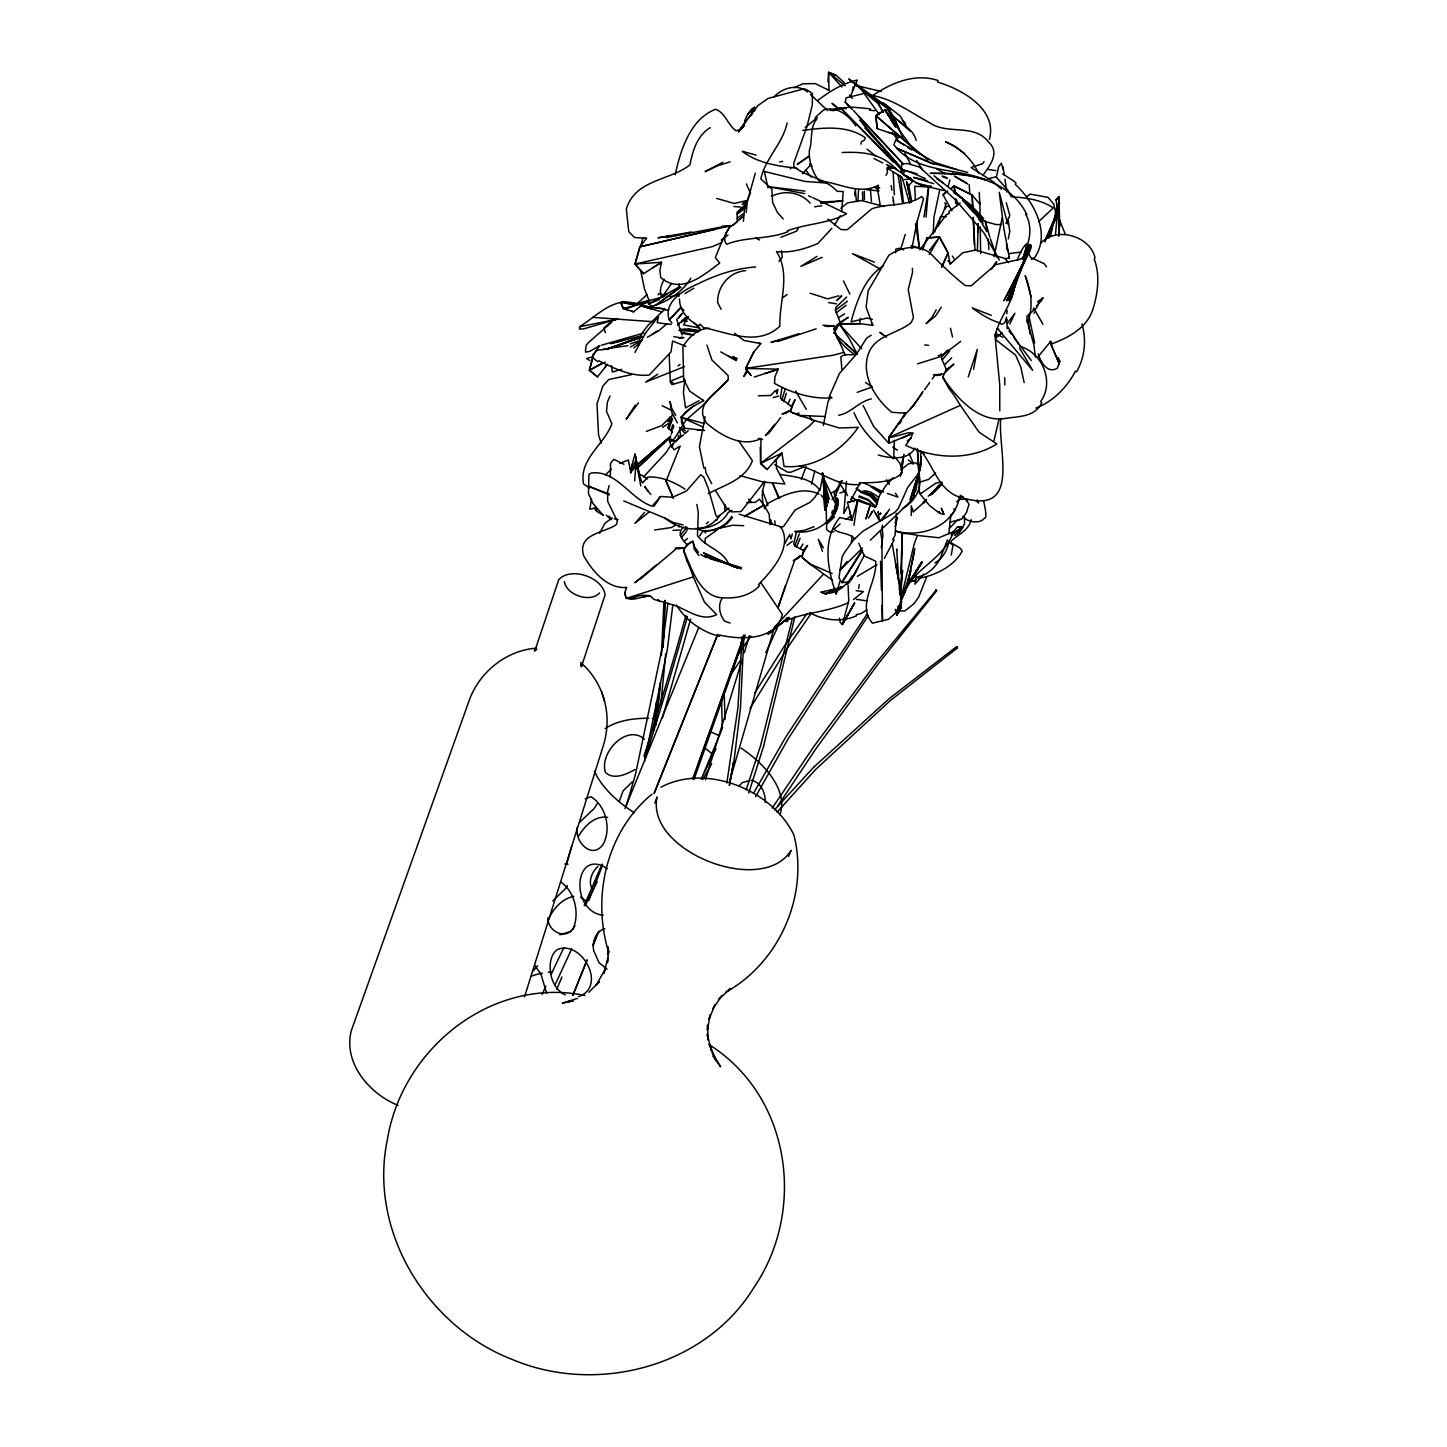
<?xml version="1.0" encoding="UTF-8"?>
<svg xmlns="http://www.w3.org/2000/svg" width="1447" height="1447" viewBox="0 0 1447 1447"><rect width="100%" height="100%" fill="white"/><g stroke="black" fill="none" stroke-linecap="round" stroke-linejoin="round"><path stroke-width="1.5" d="M950.896 514.535L948.888 533.672M896.417 513.359L895.042 535.462L892.709 539.55L894.137 539.821L884.388 558.343M743.885 636.897L740.484 707.8L733.973 761.411M724.838 510.863L725.001 504.406M950.95 188.508L954.17 186.048L972.167 195.074L979.836 204.19L979.257 192.379M814.155 526.69L804.333 530.362L794.801 531.537C816.379 535.553 842.461 517.067 834.105 493.716L841.648 480.585M921.341 462.009L913.202 495.905L920.69 466.531L920.654 451.337M742.058 636.789L737.97 707.456L726.864 782.99M864.438 199.451L864.293 191.094M895.277 609.296L896.869 615.156L900.776 608.228L902.349 533.183L895.603 531.103C921.811 538.157 953.899 526.274 959.451 497.352M672.403 431.93L667.989 427.787L672.475 414.168M1007.817 251.055L1006.551 244L1006.967 249.282M894.355 440.304L893.721 458.717C877.75 446.544 861.815 431.495 853.983 412.702M710.278 127.643C697.255 135.457 692.625 150.795 689.966 164.868C669.744 180.803 634.962 179.356 626.334 209.2L628.776 231.647L634.491 237.489L646.52 238.375L639.936 246.804L635.034 264.041L661.514 262.251L659.886 270.354L660.718 277.535C681.284 294.881 702.808 275.563 719.738 263.065L715.343 257.62L721.655 242.155M977.394 250.747L978.226 223.779M1058.842 236.06L1058.589 217.629L1065.281 234.215M1002.916 169.154L1001.378 163.258L998.701 166.658L996.278 177.475M978.244 223.58L977.955 231.827M746.218 212.474L747.249 201.875L755.298 173.17M999.768 410.803L999.75 384.848L994.921 334.492M671.679 447.105L673.181 443.723L678.372 438.676L678.498 435.402M899.509 605.172L899.256 611.918L899.781 605.371M900.758 573.681L902.349 533.183L903.923 533.455A86.621 61.19 -37.1 0 1 916.548 535.245M663.015 647.297L664.951 600.415M663.196 647.334L665.114 600.451M781.832 388.194L780.403 398.269L791.509 406.39L791.057 412.124L799.884 415.904A93.657 76.438 -31.2 0 1 813.739 420.281L839.314 427.986L858.252 427.353C841.72 451.12 813.775 469.172 784.093 466.44L781.941 453.092L760.634 463.438L767.055 469.533L781.941 453.092M663.938 602.205L661.369 655.6M933.225 233.962L933.93 217.339L939.573 190.678M737.174 221.934L737.265 212.275L745.639 204.027M1059.276 235.174L1059.294 220.27M979.836 204.19L979.854 202.453L980.071 215.784M636.662 304.25C615.065 295.043 596.399 316.423 579.596 326.733L579.469 329.156L583.973 328.795L617.67 318.937M794.059 87.724L802.651 83.836L815.167 83.582L829.022 90.311L828.625 72.35L836.294 75.461L844.343 82.714M1056.039 199.903L1058.86 196.593L1058.969 208.784L1058.86 196.593L1056.039 199.903L1059.729 224.936L1058.517 235.734M634.672 480.802L636.192 458.844L634.926 454.105C631.995 465.102 626.171 487.675 636.192 458.844L634.926 454.105M832.459 580.048L822.692 573.428A86.621 68.009 20.5 0 0 810.157 564.475L802.199 557.565L803.356 550.385L807.607 545.392L802.452 554.165M835.226 500.445L834.991 502.688L822.909 476.497M716.319 520.613L719.72 515.403L728.926 508.078M706.896 345.11L711.888 359.977L728.13 375.587L728.221 379.349C718.707 392.571 692.715 403.369 706.606 423.139C720.624 435.457 742.076 447.919 760.995 438.586L760.634 463.438L767.055 469.533M858.758 543.204L864.311 555.955L875.634 561.165C877.841 581.513 856.19 604.955 872.432 623.151L888.567 619.298L895.205 613.311L901.571 601.5L900.776 608.228L896.869 615.156L895.584 610.417M1005.52 258.597L1009.373 257.91L1003.965 229.169L999.262 192.288L1007.691 224.05L1007.166 219.691M900.83 592.293L902.584 570.498L900.667 586.035M948.888 540.889C948.02 549.553 942.395 558.958 934.834 562.955M1055.496 234.45L1058.064 205.492M1058.462 201.043L1058.86 196.593L1059.71 225.207M660.754 704.888L665.71 653.791M608.5 951.927L607.433 962.689L607.903 957.932L603.887 973.379L605.28 969.038L596.037 985.443L599.402 981.681L588.875 992.244M608.536 951.565L608.21 954.857L608.138 946.953L608.681 952.361C591.588 896.851 606.347 831.79 652.018 794.114M901.535 470.582L902.892 457.397L901.861 470.076M653.538 730.862L656.522 702.084M704.761 543.204L705.286 538.374L718.128 529.222M1005.972 320.728C1007.51 317.219 1003.549 327.782 999.551 322.844C989.585 319.841 980.74 314.053 972.384 307.994L991.322 315.337M1006.786 313.728L1007.148 310.418M610.308 477.51L610.58 463.275L612.515 460.779L614.016 459.404L623.946 464.324M841.702 211.714L843.185 191.51L837.216 191.33C825.369 178.27 806.956 177.456 793.806 166.495L793.77 163.041L807.046 126.323L812.328 104.962L812.382 93.549L806.92 89.841L804.044 88.773L768.158 98.414L758.047 105.468L739.67 129.597L736.071 130.791C727.787 125.003 725.309 112.613 715.578 109.285C690.291 118.781 680.271 150.759 675.224 174.798M926.026 217.14L928.685 186.898L931.452 186.102M998.936 419.431L994.017 440.575M609.133 485.523L607.668 491.311L607.668 501.367L617.417 521.3L616.277 524.736C603.815 533.093 577.136 533.78 583.611 555.63C592.293 570.968 606.872 588.839 626.605 587.536L624.706 592.619L626.37 598.371C633.985 597.81 644.042 592.963 651.078 596.634L654.062 599.456L672.819 604.846L667.429 648.998L644.584 761.086M938.271 225.877L940.604 216.544L946.32 216.706M984.087 161.576L982.441 163.746L971.046 167.526L993.583 181.96L1001.36 189.123M858.722 588.404L859.192 584.57M897.104 614.885L898.207 606.004M667.935 603.218L662.183 647.985L635.342 774.959M796.356 532.568L793.734 543.728L794.783 545.881L803.356 550.385M857.908 201.621L858.577 189.539M734.533 333.226L743.921 340.479L760.778 343.572L753.742 352.091L745.657 368.424L778.233 369.148L774.941 376.672L774.525 383.401C791.835 393.132 812.056 399.245 832.007 397.871M989.314 139.509C997.96 109.068 961.115 88.864 937.547 82.135L938.072 80.489C915.354 72.983 892.383 82.443 873.518 94.996M669.219 418.255L667.971 421.764L670.07 416.627M934.798 232.153C936.752 221.662 944.493 213.704 945.832 203.322M859.681 323.35L860.386 318.43M902.205 466.603L903.995 454.249M678.752 288.206L679.348 284.028M776.207 460.019L776.514 468.322M684.757 379.005L683.418 392.806L685.552 407.819L699.118 400.729M851.324 542.426L852.301 536.005M853.929 525.297L857.836 499.631L875.345 507.427L879.595 495.362L886.052 485.306L893.305 477.673M571.872 845.428L566.971 863.063M564.402 581.495C566.048 594.916 590.43 603.254 599.474 592.944M915.607 491.944L921.395 456.601M916.277 576.051L914.884 584.208L923.692 574.188M705.087 416.501L699.426 446.707L703.875 468.195L705.25 467.562L705.81 472.482L711.689 483.587M787.114 122.959C782.863 143.38 765.119 158.718 760.833 178.94L771.866 189.051L772.626 202.544L777.401 212.402L783.225 218.985M911.899 248.504L916.873 222.621L923.548 198.8L921.63 196.503C907.016 206.849 887.897 203.014 871.872 208.82L847.164 229.747L840.996 229.548L827.829 219.13M881.965 605.479L882.471 620.944L881.892 539.731L880.427 531.049M901.571 601.5L900.956 602.784M777.817 389.605L776.949 393.982L777.057 389.514M905.207 234.468L901.409 247.003M643.011 482.376L647.985 477.058C660.935 476.172 674.32 482.14 684.992 489.086M973.596 369.311L977.322 349.324L968.242 376.889M845.446 355.04L843.456 351.44A106.771 82.244 -38.9 0 0 836.999 338.037L833.924 328.397L840.164 322.337L835.444 310.219L836.004 307.216L846.676 297.051M923.982 216.978L928.685 186.898L914.739 186.319L915.336 199.668M630.838 472.048L632.665 463.203M1008.306 238.918L1009.753 231.466L1008.27 220.812M767.977 187.784L764.342 171.451L805.038 181.454L827.503 183.1M773.801 97.13C782.031 88.177 797.026 83.148 807.535 92.011M903.923 592.239L910.778 570.787L908.517 579.722L914.866 548.522M908.517 579.722L914.251 551.596M785.052 389.406L781.742 400.294M860.911 144.139L861.435 141.661L864.311 140.16L865.415 137.791C847.436 125.021 823.397 127.625 802.723 130.429M993.999 256.716L1002.228 217.701M1050.468 236.585L1057.558 203.683M640.605 246.768L642.92 237.67M619.28 801.367L623.114 790.84L632.303 781.886M851.306 108.561L845.211 102.05L846.133 97.817L862.81 93.784M823.343 425.436L828.082 401.506L830.867 396.623L829.221 396.659L839.459 373.453L856.045 354.714L866.663 338.146L871.184 335.198M956.576 646.628L957.462 647.894L956.63 646.628L889.29 698.539L813.648 767.236M611.466 365.566L612.316 372.024L621.559 369.365M811.532 484.184L814.715 470.998M763.618 746.109L794.837 616.91M898.967 606.528L896.869 615.156L899.365 606.709M903.688 592.963L905.605 590.376L900.559 600.089L914.251 543.891L917.398 535.444L938.85 537.759L953.428 531.791C945.126 557.059 918.429 566.699 905.243 588.26M967.681 499.45L966.397 501.187M831.772 513.323L832.423 510.773M792.341 618.611L760.706 745.223L746.182 789.773M948.237 186.175L949.937 179.826M611.701 322.265L588.513 342.505L586.216 345.218L585.619 349.613L585.529 352.109L589.634 351.386L599.745 345.761L593.632 353.9L589.417 370.269L597.466 376.853L607.541 364.318M792.323 534.052L790.93 538.935L789.61 534.323M799.323 533.925L794.783 545.881M786.354 393.24L783.695 401.723M827.973 82.045L828.625 72.35L836.294 75.461M922.607 250.005L926.894 237.923L939.501 237.073L948.074 252.954L950.154 263.987L962.707 252.827L975.296 250.078L1004.851 258.398L1008.523 262.63M900.287 476.298L901.481 472.192M1059.873 361.461L1057.847 357.481L1059.873 361.461L1057.305 368.262C1047.284 374.05 1040.664 361.931 1038.168 353.828M690.635 619.135L662.419 717.983M839.911 581.314L836.221 594.265C827.648 569.811 821.769 539.351 839.73 517.574L851.885 520.197L857.836 499.631L870.443 504.46L866.084 518.858M848.087 585.203L848.756 600.632L842.642 623.838L854.58 603.019L842.371 624.543L840.074 622.228L839.423 618.176M725.236 226.401L730.898 225.642L639.936 246.804L635.034 264.041L643.553 273.664L661.514 262.251M881.277 547.617L882.941 535.517L881.947 527.16M671.263 434.154L672.24 430.808M730.12 779.716L774.651 626.479M1011.182 298.914L1019.719 269.486M1022.758 258.977L1027.044 244.272L1030.427 244.959L1031.313 245.664L1029.504 251.507L1003.892 300.777L1030.915 247.871L1006.66 300.922L1030.843 245.285L1008.794 300.65L1021.654 265.434M591.624 498.727L589.797 509.308L595.983 507.825M625.809 807.245L635.414 774.76M1038.765 303.382L1036.504 307.94L1026.972 316.061L1026.918 319.914L1033.99 345.29L1035.347 357.12M1018.67 272.108L1010.313 299.963L1029.233 244.742L1023.933 259.23M1022.541 259.266C1033.809 230.399 1020.189 249.698 1017.35 260.442M1048.768 238.086L1057.015 210.828M1058.282 206.632L1059.548 202.435M971.154 519.582C969.345 529.765 958.493 534.359 951.601 540.708L950.788 542.589L960.41 548.323L962.183 551.054C953.953 566.555 934.653 575.779 917.923 578.474M705.467 779.752L741.587 661.478M744.21 652.868L749.474 635.667M947.369 539.93L940.116 558.705C934.4 569.467 924.036 577.841 911.411 577.462M593.632 353.9L589.417 370.269L597.466 376.853M900.504 475.394L901.318 472.789M524.501 996.929L603.833 743.975C608.228 728.619 608.337 711.834 603.128 696.658M918.61 473.422L920.473 467.544L910.181 499.631L918.61 473.422L907.775 487.368L898.316 508.494L894.698 512.473L862.792 531.266L853.477 540.057L844.704 552.266L842.118 557.005L838.953 577.914L841.81 582.598L849.299 581.947M748.732 793.065L763.636 746.055M865.867 518.659L870.443 504.46M672.765 429.198L673.814 425.997M885.238 106.807L885.908 104.781L883.14 103.026L890.267 108.832L848.702 78.862L878.799 104.166M793.245 560.64L800.878 555.612L794.692 560.242L778.522 606.275L785.45 585.619M996.513 336.283L996.422 332.285M895.205 526.509L897.429 517.465L895.114 522.928M764.504 507.644C761.285 499.703 761.755 490.66 764.957 482.81L764.305 481.616M800.101 538.374L796.483 547.038M969.201 184.673L969.743 192.686M668.767 428.855L672.638 418.906M913.129 433.087L889.38 443.089L888.693 437.663C906.292 434.805 921.233 424.821 905.695 445.314C933.93 458.862 969.345 461.068 996.874 443.958L979.076 432.237L959.578 404.256A107.711 105.106 42.5 0 0 948.888 388.538L942.702 377.088L946.32 369.528L953.88 364.101L943.932 373.579M747.593 367.9L743.83 376.527L747.665 371.354M752.675 113.336L744.608 122.199C744.319 118.618 754.846 101.453 754.611 110.913M693.945 779.553L745.241 634.962M670.829 430.284L673.018 424.514M692.607 779.011L743.722 636.427M699.281 761.538L710.712 729.704M713.751 721.221L741.171 644.819M742.709 640.569L744.228 636.336M697.798 766.15L710.748 729.993M713.787 721.492L741.19 644.964M742.709 640.695L744.246 636.445M740.755 643.39L743.758 634.998M667.989 427.787L671.842 418.364M753.742 352.091L745.657 368.424L751.102 375.605L749.257 373.055M801.403 479.264L806.106 466.603M654.786 803.085L657.083 796.953C645.38 851.053 761.99 897.068 791.075 850.438L788.561 856.497M588.766 900.739L602.585 865.107M677.883 324.417L685.715 318.141M654.153 793.046L717.694 634.383M654.207 793.535L717.712 634.564M638.326 342.541L642.197 332.882L648.238 325.087L664.101 309.893L668.623 310.219M587.048 959.958L572.795 995.427L587.084 960.193M592.926 945.361L597.973 932.845M849.443 79.513L890.231 110.714L885.021 109.882L875.869 115.706L899.98 136.38L895.856 139.798L893.83 144.718C915.987 173.568 955.291 167.526 985.769 179.772L966.433 174.761L944.077 173.513M592.963 945.614L598.841 931.054M778.07 607.107L779.607 603.309M624.959 808.638L698.811 627.365M900.613 602.495L905.605 590.376M722.686 727.497L701.234 779.228L715.921 748.804M875.345 507.427L875.869 506.179M556.679 989.459L561.942 976.996M926.822 576.575L918.7 597.086L914.052 603.67L904.918 610.887L899.112 610.923M850.854 95.375L857.311 80.073C842.534 83.365 829.33 91.577 817.465 100.693M1044.969 241.812L1055.478 217.032M1046.199 238.972L1055.568 216.833M584.226 905.515L602.079 864.076M671.553 447.449L673.181 443.723M790.098 399.155L787.91 404.057M791.003 409.736L795.018 399.589L791.509 406.39M554.834 985.335L571.692 948.906M1044.861 240.618L1055.442 216.743M842.027 480.621L835.389 495.489L836.276 503.863L833.165 512.962M542.173 994.306L545.845 986.149M551.343 973.885L563.824 947.64M721.908 598.57C717.603 605.66 719.756 614.975 724.64 621.143L730.03 623.006M744.608 122.199L745.693 120.897M941.726 266.971L948.074 252.954L939.501 237.073L926.894 237.923M941.563 267.279L948.074 252.954M885.998 175.394L887.481 172.772L886.902 167.888L902.15 177.493L909.548 203.249M634.98 352.417L645.796 332.72L658.602 316.224L657.155 322.645L667.013 324.092M547.961 920.491C552.609 909.403 561.472 898.876 573.736 896.362M1005.918 318.865L1006.66 317.273M765.77 652.742L777.184 628.251M941.183 307.307L935.63 315.88L926.134 323.585L932.013 317.327L936.191 309.893M1048.514 233.998L1055.84 218.28L1050.269 230.145M725.671 233.727L729.487 227.396L735.8 222.983M658.132 500.228L659.814 496.628M769.442 631.579C762.352 641.455 794.222 609.947 788.271 619.696C807.173 612.334 829.601 611.484 848.43 602.621M951.764 174.653L952.723 172.627M789.049 535.643L784.708 543.656M1048.84 234.36L1051.426 229.078L1048.84 234.088M912.388 268.364L912.587 272.145L908.21 289.563L913.455 317.635L911.303 322.518C897.882 333.732 875.706 335.089 868.706 352.978C860.386 375.044 875.345 398.775 891.75 412.286L905.424 413.227L888.693 437.663L889.38 443.089M951.222 555.105L953.048 545.175L948.888 542.173M686.927 560.948L683.581 550.421L686.837 544.633L692.227 541.648M664.173 279.217C661.496 284.553 658.53 291.679 661.966 297.268L671.462 283.576M1028.238 320.167C1033.502 305.805 1030.789 289.509 1025.218 275.635L1031.168 296.906M572.94 929.679L574.965 925.682M585.076 905.75L597.231 881.802M680.651 436.126L679.71 429.542M858.469 566.844L853.983 574.875L864.365 555.25M900.559 600.089L905.424 590.702M665.891 481.471L680.162 446.074L674.049 449.836L670.775 444.826A90.419 11.07 -76.1 0 0 669.509 441.769L669.201 438.712L670.793 435.836M1026.013 247.582C1031.006 237.688 1031.331 223.706 1025.597 214.102L1026.954 214.825C1009.608 178.849 966.958 172.374 931.09 173.333M751.409 113.119L754.52 107.259L754.574 110.117M851.216 499.631L859.789 483.605M847.273 507.011L843.764 513.576L846.495 481.507M982.857 175.503C989.676 165.645 1000.655 152.731 988.283 141.788C974.265 123.302 947.17 135.023 929.915 122.905C910.579 112.486 892.51 98.432 870.172 95.086M610.055 395.99L607.451 401.886L606.51 411.328L611.864 423.79C604.412 444.518 578.764 459.043 583.539 483.877L589.49 488.019M899.654 423.826L901.807 419.919M833.978 332.919L839.079 323.73L848.973 338.146L857.257 354.081L833.978 332.919L839.079 323.73L860.187 323.694L872.794 325.322L866.102 307.198L868.182 290.811L888.82 255.341C901.608 246.659 920.817 243.096 932.501 255.522C942.739 266.284 953.645 276.268 965.221 285.584L971.19 285.801L995.518 264.674L1020.081 259.32L1027.225 254.636L1029.504 251.507M1009.789 324.019L1014.89 313.257L1007.401 323.242M755.551 796.772L788.452 738.332L868.417 615.427M945 209.128L946.555 206.342L949.359 206.415M702.772 779.553L711.653 763.889M842.371 624.543L854.58 603.019M850.999 580.41L855.702 572.144M802.94 544.036L800.227 548.612M753.598 793.137L785.884 736.83L866.88 614.378M658.114 294.754L659.108 293.524L662.165 294.609M683.418 527.305C676.346 533.093 682.55 539.514 686.837 544.633M688.428 316.368L683.563 324.888L699.823 328.035M870.479 514.716L872.469 511.297L868.471 518.08M621.468 301.989L622.879 301.482L621.107 302.857L623.169 308.518L633.533 311.792L647.08 301.066L663.486 296.979M750.396 192.813L744.771 206.433L743.396 221.319M903.579 593.107L921.938 561.743L904.791 589.707L921.92 562.105L905.677 587.97L921.884 562.702L908.372 583.448M929.227 254.545L939.501 237.073L929.444 250.458M1033.972 313.33L1034.641 312.19M751.463 112.414L754.52 107.259L747.701 114.422M1005.972 223.417L1009.843 215.567L1006.28 202.743M599.637 533.364L604.864 523.344L612.117 517.899M729.487 227.396C726.503 232.008 722.125 239.298 726.683 244.272C746.127 236.494 767.977 239.659 787.91 231.719L787.439 230.797C806.305 223.688 829.583 223.399 846.567 213.74L812.798 197.642M914.414 495.145L908.987 502.941L870.407 540.129M902.892 417.984L904.791 414.873M749.944 708.596L787.421 648.021L811.188 613.329M861.471 550.782L841.81 582.598L862.593 550.421M834.521 225.009L840.291 215.748M702.754 531.212L699.697 535.915M731.676 516.308C724.875 528.173 708.397 534.594 695.808 528.336M914.92 448.118C907.83 460.924 890.14 458.482 878.311 455.027M831.754 589.707L821.082 592.149C832.513 597.177 847.291 585.782 852.211 575.797M764.468 508.675L767.778 503.411C782.52 495.344 802.452 485.794 818.966 494.169M754.665 693.222L784.292 646.14L807.119 613.347M893.106 171.904L894.355 194.82M911.284 515.566L911.23 505.817L913.274 511.623M685.191 319.48L686.113 318.051M964.48 516.561L964.552 523.742L961.622 528.897L954.658 535.553L958.963 532.912L962.526 527.359L957.697 526.708L952.433 532.767M882.145 520.142L889.543 509.199M578.547 836.149C584.516 826.02 594.862 815.276 607.686 817.392M993.564 266.067L996.893 261.708M903.217 416.754L913.889 404.943L923.041 391.323M802.362 173.73L811.134 164.361M991.412 269.287L996.404 261.762M777.636 806.25L816.415 748.009L878.691 663.232L936.788 590.629L935.793 589.743M670.865 445.061L665.891 452.821L643.481 476.949M729.722 676.292L741.063 659.398M919.749 249.861L946.392 214.807L949.395 213.234L948.852 211.642L960.157 203.068M772.173 808.131L813.992 746.326L876.954 661.912L936.119 590.249M736.939 656.196L750.939 636.119M951.348 515.53L954.604 510.827L955.056 509.434L953.609 509.018M647.008 294.555L635.631 305.082M686.999 527.142L680.18 535.499M899.329 422.488L888.693 437.663L960.302 405.377M657.716 501.06L653.773 506.432M678.878 527.034L679.674 525.912M913.328 405.594L922.137 393.186M924.651 389.623L929.697 382.533M932.212 378.987L934.726 375.442L941.961 374.267L933.369 374.809M732.562 517.447L726.647 523.959L721.094 527.468L710.784 530.597L703.441 530.868L705.738 532.948M911.52 200.41L908.716 185.56L912.84 181.056M949.738 350.898L942.214 359.923L946.32 369.528M644.548 512.455L634.853 523.416L648.708 512.365M738.368 131.858L746.381 121.023M769.298 431.658L765.553 435.601L774.76 424.297M611.412 469.063L605.425 474.905M686.348 531.61L681.41 537.542M764.667 481.272L741.099 511.551L731.802 511.912L726.177 507.716L715.523 490.642M947.658 349.939L941.346 357.156L942.214 359.923M768.357 433.774L780.657 417.586M805.219 127.517L817.392 117.46M678.372 438.676L683.816 434.715M635.233 405.088L626.225 419.196L638.525 402.863M778.992 261.401L782.248 257.259L781.452 250.765M681.356 322.518L685.028 317.852M678.064 318.394L682.134 313.239M678.118 318.521L682.242 313.474M847.11 561.454L839.984 570.19L862.394 548.033M879.903 521.3L887.047 512.564M690.852 278.258C682.188 292.276 667.592 301.898 651.892 306.221L648.6 303.924L648.365 301.88C640.569 298.191 623.223 317.345 621.107 302.857L641.166 303.599M910.416 408.886L915.282 403.026M834.521 516.832L827.069 523.85M597.9 866.355C591.751 872.197 587.446 882.254 592.836 889.959M1037.825 357.083L1050.884 341.166L1052.222 343.699C1069.17 337.278 1087.294 327.691 1092.991 308.88C1097.929 293.253 1100.19 274.568 1094.203 259.158L1095.053 257.801C1089.971 235.68 1056.274 226.365 1040.863 243.078M675.803 441.335L680.669 435.927M604.737 367.592L607.306 364.608M790.297 168.738L791.31 167.545L796.791 168.358M1026.755 321.849L1027.768 320.655M665.783 441.425L669.4 437.464L630.639 470.148M925.754 500.698L913.274 511.967M932.718 492.613L938.289 486.138M533.418 970.666L537.615 965.8M926.207 499.993L923.276 503.375L926.189 500.264M932.067 493.246L939.392 484.799M690.581 542.227L685.046 547.545M950.154 263.987L951.547 262.811M951.674 357.807L944.547 364.843M738.73 131.731L744.373 125.383M740.81 129.362L744.536 125.184M781.796 453.544L774.543 461.43M777.057 812.183L815.801 769.298L890.719 700.221L957.462 647.894M911.049 581.658L916.313 579.469M773.259 629.68L768.158 634.148L771.142 630.892M775.61 625.972L823.56 574.079M774.452 809.94L813.63 767.254M709.102 328.234C697.599 328.614 688.247 337.495 682.875 347.009L683.653 379.295L689.767 391.196L703.604 400.656C694.017 406.3 673.669 414.439 684.576 428.203L703.495 430.356M1038.657 221.626L1053.289 207.916C1041.46 199.885 1026.719 197.805 1012.755 196.901M958.963 532.912L962.526 527.359L957.697 526.708M774.651 391.305L770.636 395.519L758.409 395.773M1036.323 306.113L1042.003 300.035M907.287 440.901L911.013 438.405M931.995 494.078L940.713 484.781M836.131 495.218L832.025 499.541M962.96 496.43L956.72 501.838M935.63 472.988L928.54 479.463L918.935 482.376M814.733 420.589L808.945 426.377L760.634 463.438L760.236 447.232M680.199 307.867L669.256 319.896L672.005 322.88M900.848 469.986L908.481 463.818L915.535 462.859L917.959 464.469M931.108 494.368L941.979 483.298M716.41 519.328C703.206 534.468 679.113 529.946 665.276 518.279L623.747 500.933M664.191 442.655L669.4 437.464L632.212 469.75M706.498 523.76L708.361 521.933M624.706 592.619C625.339 605.153 642.54 595.838 649.938 595.549M738.766 786.137L742.401 782.592L749.962 780.403M923.349 502.29L926.387 499.342M930.927 494.928L941.527 484.636M680.253 308.573L669.256 319.896C663.106 301.844 683.744 289.925 697.689 284.01C716.102 274.821 734.75 268.581 755.623 266.953M739.489 219.637L743.451 215.892L733.068 225.099M664.209 296.382L667.121 293.614L665.837 294.736M652.687 453.363L669.057 437.79M831.844 228.319L817.844 243.53C805.057 248.92 790.496 253.261 776.46 251.597C791.039 274.152 779.137 301.374 779.861 326.19C758.264 346.828 728.257 332.683 703.531 327.601L699.986 324.11L698.973 326.009C688.7 320.583 679.511 311.358 679.493 299.004M636.789 468.43L654.261 451.862M668.134 419.178L661.677 425.671L646.375 431.369M664.155 442.963L636.68 468.828M796.718 559.175L800.878 555.612M768.158 634.148L788.868 617.344M685.661 433.015L688.229 430.663M728.022 379.765L701.27 406.896L686.131 419.847L674.754 438.17L672.041 440.883L669.69 441.208L669.201 438.712M687.524 538.447L684.431 541.178M693.855 405.522L680.94 417.188L684.576 428.203M669.4 437.464L643.318 459.64M841.666 296.237L836.782 300.506L841.467 295.604M929.77 494.838L941.274 484.6M928.251 496.231L941.726 484.401M642.703 576.81L634.853 582.707L656.251 565.053M721.348 240.292L723.482 238.448M910.724 146.002L885.021 109.882L875.869 115.706L877.153 128.584L899.98 136.38L928.16 160.092M736.993 214.409L745.458 207.681M754.285 377.034L778.233 369.148M640.714 578.8L676.527 548.576L683.273 547.979L675.116 548.087M826.454 522.548C833.942 517.266 839.604 508.06 837.723 498.654M854.797 85.174L881.313 91.487M949.359 528.408L956.503 520.938L960.066 519.184M552.808 900.938L565.072 889.037A26.408 13.222 -46.1 0 0 567.477 885.564M721.474 239.967L727.986 235.047M847.399 301.247L835.444 310.219M997.182 336.916L1002.192 332.81M579.704 822.258L593.722 808.963A26.896 13.837 -47.1 0 0 597.231 803.591M1042.726 298.01L1037.77 302.061L1043.16 297.992M781.073 623.802L788.669 617.598M737.265 212.275L745.422 206.053M737.337 218.28L742.836 213.957M826.472 522.638C833.924 517.085 839.387 507.391 837.162 497.913M633.786 347.913L638.941 343.771M846.115 305.263L836.185 312.859M951.348 188.291L954.17 186.048L972.167 195.074L972.854 208.386M666.579 324.056L658.891 330.676L647.315 337.278M951.33 535.119L962.526 527.359L951.403 534.16M840.11 523.959L833.997 529.24C838.157 533.654 849.751 532.659 854.616 538.881M678.082 365.946L680.036 364.427M840.761 208.223L847.689 202.887L861.309 200.482L884.099 206.487M960.663 341.402L943.1 354.696L938.181 355.655L939.429 356.975L917.615 363.83M951.927 210.774L942.938 194.658L947.749 190.968M747.538 200.211L742.221 204.353L746.254 200.645L734.316 203.466L716.663 198.42M850.926 515.819L846.115 519.491M846.947 584.208L850.113 581.803M797.297 164.397L808.348 156.728M783.153 297.485L787.059 294.519M797.876 163.909L809.018 156.204M679.927 287.103L655.672 305.335L680.868 287.248M640.207 306.258L646.972 301.265M786.897 545.338L792.377 541.323M942.938 194.658L945.198 193.012M883.611 265.543C864.402 277.933 856.841 300.813 851.071 321.849L867.205 318.033L872.306 319.407M785.45 413.408L789.501 410.821L783.406 414.005M719.72 515.403L717.368 516.977L715.939 515.439L708.379 488.742L703.748 477.076L700.71 474.797L686.366 491.076L672.548 497.316L660.736 496.466L652.072 506.197C630.223 498.98 616.693 469.949 591.353 472.988L588.929 474.435L588.459 493.427L592.8 503.23L603.2 515.367L602.024 514.137M1027.044 196.358L1030.228 194.115L1048.044 197.407L1053.723 204.045L1055.984 214.21M836.529 325.684L848.358 317.273L840.164 322.337M585.185 798.798L591.009 796.7C606.004 805.943 611.737 829.42 602.856 844.759C591.534 860.024 574.115 841.159 577.335 827.069M817.049 256.372L800.86 266.393L822.131 257.313M662.69 427.317L667.989 423.736M660.953 787.222C706.317 763.039 772.119 789.773 793.878 834.937C809.126 894.897 779.824 961.911 725.978 992.154L730.409 988.446L718.96 999.28L722.071 995.409L713.045 1008.613L715.089 1004.507L709.03 1019.249L710.151 1014.781L707.366 1030.155L707.565 1025.127L708.089 1040.14L707.221 1034.334L711.508 1050.848L709.265 1043.938L716.283 1060.922L712.195 1052.62L720.606 1066.783L712.955 1056.111M876.972 564.619L857.311 576.34M853.495 599.583L863.353 591.606L856.136 590.683M844.65 313.818L838.537 317.761M834.901 588.169L825.459 594.102L821.082 592.149M657.806 374.158L645.669 382.08L684.576 366.597M867.133 609.82L860.856 613.673L856.262 614.649L856.479 615.825C841.159 622.536 823.976 620.401 809.488 612.678M988.916 249.553L988.138 238.954M661.225 262.649L652.199 268.093M831.229 493.047L837.65 489.375M674.917 525.406L671.336 527.558L654.605 530M684.992 293.56L693.782 288.279M744.463 516.706L763.871 505.112L769.189 514.21L769.985 524.664M731.911 510.285L728.203 512.491C722.27 523.308 709.464 528.77 697.49 528.408M630.386 346.991L642.124 340.081M651.801 334.347L657.589 330.929M630.259 343.898L637.874 341.185M602.929 362.582L589.417 370.269L605.244 362.13M1031.385 259.465L1034.659 257.602C1051.246 233.455 1033.791 201.404 1015.288 184.384L1015.993 182.973L1013.605 180.911L1002.735 173.929M745.241 515.711L763.871 505.112L759.422 499.106L755.37 502.344L746.67 502.579M648.6 303.924L679.62 286.723M830.668 591.298L825.459 594.102L841.521 587.916M902.422 508.494C914.757 502.308 923.674 486.68 918.411 473.06M536.783 649.341L534.305 650.933L535.987 649.287L534.92 650.607L558.741 579.65C570.986 566.374 602.513 577.154 605.117 594.789L581.387 666.796L580.844 664.3L581.712 666.343M634.944 769.569C626.551 774.272 613.763 780.295 605.497 772.481C598.805 753.399 626.461 723.337 644.421 739.146M871.383 398.92C858.939 401.434 851.107 413.01 838.663 415.253M708.234 493.626C724.35 485.034 745.44 479.662 752.386 460.652L738.603 440.829M604.719 928.648L601.265 930.24A27.927 21.976 42.8 0 0 593.686 950.607L599.094 962.761L607.053 969.183M598.606 346.285L599.745 345.761M619.696 463.42L628.342 460.019L630.838 472.482M950.028 522.15L961.622 519.184L966.433 512.618L968.984 504.551L968.242 502.796L965.547 499.016L958.836 499.486M912.695 433.449L901.246 438.351M722.903 162.245L705.105 171.65L717.73 165.718L730.12 161.829M578.673 996.567C607.451 986.601 581.784 939.483 557.421 949.521A27.62 17.581 71.7 0 0 550.222 969.436C550.782 979.619 555.648 990.544 565.343 994.939M781.886 414.059L789.501 410.821M836.239 588.73L842.552 586.686L839.984 587.681M721.348 242.77L712.521 246.587L635.034 264.041L643.553 273.664M577.57 998.358L562.413 1003.205L571.854 1001.107M571.276 931.307L559.862 934.816M760.995 438.586L759.639 438.947M627.908 345.634L603.309 349.107M649.305 303.599L659.579 299.493M683.364 375.894L670.938 380.959L673.85 383.744M780.892 237.308L796.592 231.158L798.093 228.59M672.819 604.846C687.216 609.078 700.619 622.409 716.645 614.649L704.454 602.115L693.33 576.865L626.37 598.371L636.174 598.262M642.016 336.428L606.257 349.342L641.835 336.681M642.07 336.952L606.257 349.487L637.82 338.58M1033.068 309.351L1034.641 308.808M780.222 527.63L783.532 526.473L795.181 509.923L809.904 502.416L814.86 497.298L820.25 488.869L823.18 474.218L824.808 510.176L822.891 473.567L826.906 506.54L822.511 473.278M842.552 586.686L839.296 587.663M936.878 375.641L941.961 374.267M781.271 339.665L771.034 342.36L798.889 333.751M778.034 341.474L816.198 328.831M802.995 467.254L790.532 472.337L787.548 472.138L774.724 464.668M839.766 493.047L845.518 491.166M857.257 354.081C851.831 356.034 846.043 352.797 840.852 356.74L841.847 369.202M765.156 373.471L777.817 369.51M832.911 110.786L847.436 107.313L853.133 107.241L867.73 108.525L870.569 109.158L869.629 110.207L874.947 110.732M720.063 528.065L732.869 525.243L743.722 525.677M685.046 380.76L671.969 384.631L670.287 382.098L669.219 354.804M1035.925 408.126C1052.783 401.778 1067.416 386.874 1075.447 371.137L1076.55 371.825C1084.87 357.3 1086.588 340.009 1082.012 324.001M857.203 392.336L872.288 386.91L865.523 382.533M601.663 345.146L643.879 333.009M592.782 356.74L586.65 358.512L589.888 360.701M773.168 397.636L778.703 396.062M838.681 295.821L827.738 298.86L810.085 293.216M843.872 352.417L833.146 355.257L745.657 368.424L748.316 371.789M771.396 196.412C784.491 189.81 800.426 191.981 810.157 203.177M847.544 502.435L857.836 499.631L847.544 502.435L851.885 520.197M905.424 413.227L904.031 413.119M622.011 340.66L610.616 343.572L640.75 335.975M725.417 226.781L728.944 225.895M830.777 110.497L840.689 108.019L846.296 108.742M714.709 229.44L639.936 246.804M648.69 302.17L623.169 308.518L627.148 309.767M669.943 296.87L678.444 294.754M631.869 374.556L608.717 379.53L602.838 386.132L596.996 403.912L598.552 434.95L601.192 443.089M617.236 319.045L613.112 320.058L603.743 328.125L605.389 332.665M745.585 270.625C729.27 271.982 717.278 286.361 717.622 302.55L721.112 309.314M626.605 587.536L625.231 587.446M1021.13 252.067L1009.011 253.623M679.529 330.133L685.625 329.337M987.27 178.94L995.97 176.805L1007.492 189.738L1011.363 196.955M678.625 548.793L683.273 547.979M829.891 110.406L840.689 108.019L904.339 172.265M642.92 597.159L649.812 595.676M617.254 319.208L612.045 319.787M579.596 326.733L617.019 319.244M666.524 237.597L723.41 226.636M830.922 590.069L830.469 590.611M670.051 235.97L658.059 237.796L691.811 231.954M779.517 161.883L782.574 161.359M888.024 165.718L888.802 168.756M796.881 413.571L799.033 413.227M571.999 1000.962L566.772 1001.812L573.338 1001.107M814.661 206.831L821.679 205.745M1001.234 224.611L996.169 224.574L985.081 221.554M860.187 323.694L839.079 323.73L861.634 348.781M680.289 329.536L698.232 330.766M827.395 326.534L833.978 326.009L824.681 326.009M942.25 482.213L936.173 482.918L921.214 493.3L919.388 492.523L918.899 466.639M820.63 203.394L842.986 200.844L820.485 202.128M536.349 648.184C506.052 650.354 479.066 672.349 469.081 700.782L351.277 1030.789C343.084 1063.147 369.51 1093.914 398.07 1105.381M678.788 330.495L698.738 331.743M909.874 581.35L915.047 580.862M930.114 173.296L932.031 173.314M892.672 167.762L889.561 167.798L894.481 168.087M904.321 179.573L909.675 179.229M722.342 226.148L730.898 225.642M825.278 416.537L800.39 415.416L791.057 412.124M672.927 530.362L679.403 530M603.652 349.686L597.105 350.047L593.36 354.913L592.709 356.631L594.355 359.073L597.593 361.551L598.895 360.809C613.854 368.28 631.344 376.925 649.197 375.044L670.992 351.928L672.584 341.004L685.896 346.358M842.154 152.55C864.601 151.447 881.892 154.069 896.67 169.48M996.766 328.975L998.629 328.921M653.809 321.759L592.637 317.363M833.87 531.718L829.384 531.718L826.635 529.548L826.056 501.476L821.064 494.983M646.52 238.375L645.181 238.212M866.156 189.629L879.016 190.95L874.531 186.952L879.722 187.857M760.778 343.572L758.988 343.192M688.012 329.355L695.663 330.242M823.054 325.231L833.978 326.009M564.855 864.058L567.966 864.275M733.792 206.505L740.575 207.03M866.88 600.867L856.425 599.365M584.895 995.409C491.401 976.508 401.922 1048.822 387.308 1139.983C368.334 1230.945 426.72 1326.338 511.949 1359.33C596.001 1395.161 704.816 1367.27 753.598 1288.029C806.594 1210.651 791.003 1096.338 709.157 1044.662M804.894 191.094L768.194 186.663L804.767 193.627M889.561 167.798L895.928 168.503M779.662 474.399C793.897 476.66 810.79 477.528 819.979 490.334M697.165 429.65L704.562 430.519M681.465 333.154L693.113 335.27M988.138 169.462L995.825 170.565M924.687 344.892L928.594 345.381M687.289 321.234L681.7 320.474M861.779 491.564L871.058 494.585L877.189 500.011M629.698 304.069L634.003 304.684M640.442 305.588L664.083 308.916M627.727 303.798L634.365 304.738M640.985 305.679L665.294 309.133M791.31 167.545C774.29 165.555 756.166 162.118 742.365 151.338L756.058 155.082M682.695 332.484L693.837 334.836M671.245 440.34L674.501 441.154L673.307 440.648M858.704 496.9L868.182 500.228L874.712 506.161M784.998 621.125L787.747 621.559L786.354 618.068M828.534 302.568L836.456 303.834M673.814 336.59L681.772 338.073M683.093 524.881L673.289 522.53L665.276 518.279M678.752 337.694L682.007 338.272M944.421 190.642L920.618 185.071L904.52 175.557M637.114 304.774L622.174 301.898L635.631 304.539M915.264 182.756L930.53 186.5M941.436 508.349L943.86 514.336L940.857 513.721L938.958 511.569L939.501 513.215L929.625 505.654L919.315 493.101M913.672 177.384L918.863 178.469M859.373 495.923L868.616 499.758L874.929 505.962M741.099 568.653L733.502 566.519L703.495 552.953L736.867 567.767L705.376 555.377L741.099 568.653L705.051 555.666L707.8 557.402M603.254 915.209C589.255 914.16 580.392 900.215 579.994 887.101A28.198 18.431 72.8 0 1 587.518 866.283C593.74 862.068 601.717 864.619 607.252 868.743M699.028 330.585L689.297 329.066L679.728 329.554M681.211 337.097L684.124 337.748M913.455 177.511L933.622 183.624M907.667 171.108L901.21 169.57L901.969 163.782L907.757 163.583L919.496 167.056L955.617 199.993L983.942 232.895L999.371 260.062M741.262 567.586L707.583 557.33L722.614 561.834M631.199 303.038L637.078 304.467M911.049 245.791L919.333 247.835L916.675 221.301M614.215 518.659L618.068 519.636M704.58 423.645L680.94 417.188L703.152 427.1M758.264 438.351L762.551 439.526M739.182 514.191L780.675 526.726C793.553 546.803 771.486 571.203 758.499 584.552L759.657 585.655C749.112 596.815 733.846 599.112 719.231 597.502C698.756 593.722 691.123 567.17 683.581 550.421M920.581 178.831L927.473 180.748M710.025 558.795L728.8 564.131M641.22 305.968L661.749 311.901M909.819 171.614L917.054 173.821M832.152 573.518L810.664 564.24L802.199 557.565M874.404 262.16L852.482 253.659L880.301 269.088M967.736 172.41L931.904 163.185L896.597 148.209L933.478 164.162M631.507 311.141L633.533 311.792M642.866 306.185L652.398 309.26M800.064 465.807C820.449 471.342 837.524 486.717 859.916 484.438L859.409 482.773C872.975 482.629 892.274 483.388 902.313 472.608L900.088 463.583L894.843 456.872M956.992 169.606L934.726 162.39L895.856 139.798M580.446 897.122L586.867 901.409M751.572 780.313C761.357 782.465 765.553 793.408 765.336 802.524M888.603 132.292L899.582 136.38M942.196 176.064L946.754 177.764M609.078 494.024L588.441 486.192L609.205 494.856M827.557 89.551L829.022 90.311M942.522 176.48L947.26 178.379M883.719 491.98L863.461 482.792M887.282 493.427L897.954 497.099L895.44 493.246M808.475 195.851L811.369 197.045M968.694 205.239L971.118 206.939M954.297 175.937L966.506 182.955M925.284 178.542C914.667 173.947 886.161 161.015 911.158 180.188M870.515 486.427L880.264 492.866M759.548 240.003L755.804 238.122M886.613 164.542L896.073 169.028M662.201 405.757L671.318 410.152M955.129 176.643L967.717 184.022M703.604 400.656L702.139 399.607M873.934 158.483L882.76 162.932M996.332 333.968L1002.88 337.386M685.39 430.772L682.423 428.511M866.554 503.791L856.588 500.481L851.65 496.773M1019.61 346.213C1042.69 352.616 1054.664 382.406 1040.592 401.597L1041.75 402.863C1034.659 417.478 1018.344 416.211 1004.851 418.509C978.425 422.705 955.744 397.075 942.702 377.088M728.528 356.197L736.414 360.538L720.733 351.91M838.699 481.96L847.635 495.706M873.662 487.096L881.133 492.414M936.679 168.865L944.909 173.531M560.694 882.001C573.591 890.556 578.854 909.675 574.658 924.434C569.792 941.653 547.509 933.17 547.997 917.705M705.829 557.475L700.8 554.436M603.2 515.367L596.888 511.388L594.301 507.987M919.478 451.211L924.09 453.924M669.418 438.188L674.501 441.154M629.771 467.887L633.171 469.841M732.761 566.175L728.51 563.697C722.487 549.95 705.431 547.111 697.472 535.625L698.304 512.654L696.875 504.442M704.02 747.303L712.575 754.104M739.905 475.647L763.256 482.05L784.889 483.967L776.533 468.358M647.605 478.885L638.633 473.422M953.645 192.523L970.431 204.678L983.653 218.515M896.742 140.341L904.122 145.134M907.83 147.54L911.52 149.927M845.193 85.843L828.625 72.35L841.991 86.983M936.444 178.451L942.992 182.865M908.626 178.053L913.31 181.418L910.434 178.216M954.966 192.469L970.521 205.04L983.689 220.83M892.763 446.96L897.411 450.18M934.093 175.756L962.87 198.764L983.056 223.435M886.613 337.133L879.83 332.34L885.636 336.645M854.978 354.804C845.645 348.42 836.71 339.701 833.924 328.397M843.438 490.605L846.73 493.065M908.39 459.929L913.292 464.143M856.335 488.091L861.363 491.89L870.244 494.946L877.696 502.543M867.06 149.204L875.941 156.167M885.908 104.781L900.215 116.031L906.003 125.618M907.359 176.751L913.31 181.418L910.29 178.071M856.28 488.561L861.291 492.505L870.117 496.032L877.551 504.153M964.606 153.491L955.038 146.436L945.596 141.752C959.687 147.811 972.004 158.989 978.407 173.043M903.652 249.915L900.522 248.088L895.82 249.137L895.621 252.755M878.401 497.063L870.967 492.251L865.668 490.786L862.086 491.383L871.655 494.44L878.003 499.993M894.355 117.225L910.109 131.116M810.356 94.417L827.72 110.659M888.838 109.538L890.231 110.714M873.192 98.993L859.952 87.67L879.36 114.584M891.388 114.566C899.365 123.302 913.093 127.861 916.168 140.468M838.139 108.67L832.007 103.352L837.198 107.476M907.034 175.991L913.31 181.418L910.326 178.379M850.438 499.088L853.513 501.765M919.786 154.106L875.869 115.706L877.153 128.584M580.591 662.509C592.366 672.475 600.65 686.258 604.593 701.126M955.237 191.999L970.521 206.523L981.97 221.264M856.66 353.846L845.355 343.536M685.191 433.431L679.33 427.335M809.542 164.072L811.984 166.333M976.038 500.608L978.66 502.995L977.051 499.957M698.937 555.576L694.307 549.317L692.769 540.852L694.632 546.948L698.449 552.392M700.402 329.536L693.891 322.645M606.239 515.114L611.032 519.726M875.507 513.341L879.432 519.69M962.761 516.398C967.374 522.367 979.999 524.176 984.304 518.352C987.831 518.659 984.412 504.659 983.49 500.535M845.211 102.05L850.565 107.476M657.824 599.492L659.687 601.391M823.415 547.816L818.297 539.261L822.439 551.343M840.689 108.019L879.487 147.684M944.801 202.996L945.759 203.991M962.49 200.247L973.867 212.727M874.078 142.059L893.287 162.064M748.497 499.106L751.572 502.326M680.832 307.162L683.906 310.454M858.921 116.719L903.091 163.963M853.423 110.46L903.217 164.017M905.569 123.61L902.241 120.173L904.465 122.814M888.585 442.999L873.662 426.503L863.19 405.576M849.425 95.104L852.41 98.36M864.836 127.897L904.23 171.397M868.435 130.339L859.862 119.992L901.77 168.576M811.351 177.149L805.617 170.095M775.158 390.744L776.551 392.354M647.93 491.148L644.711 486.644L650.716 494.404M884.443 149.294L901.372 169.317M855.72 125.907C848.684 115.344 837.27 106.174 823.813 109.809L816.018 116.773L815.167 118.274L816.759 119.215C809.615 127.01 812.726 140.775 809.325 150.633C808.764 161.576 812.364 172.139 818.984 180.857C838.699 182.376 859.518 195.833 878.419 185.162L877.931 191.673L880.083 204.353M609.078 516.109L611.683 519.256M980.433 217.556L983.128 220.903M910.941 201.748L906.527 181.725L908.716 185.56M851.921 108.832L852.392 109.411M534.865 965.565L540.997 974.229L546.677 993.402M1046.579 266.791L1044.155 263.698L1030.843 257.566L1028.093 252.845M1008.993 331.001L1011.489 334.239M1013.985 337.477L1031.295 360.466M947.912 260.442L950.353 263.716M873.608 510.013L879.396 520.54L878.202 511.569C877.316 514.083 881.856 515.765 880.771 512.781M892.311 132.527L897.484 139.708L894.463 133.829M760.471 582.038L782.375 614.487C776.189 640.931 740.195 639.863 719.521 634.998L719.593 636.264C701.705 632.068 686.041 620.51 676.346 605.009M978.769 219.04L981.048 222.223M921.269 451.355C934.02 467.019 938.434 490.135 959.849 497.262L960.428 495.2L963.991 498.311C1020.949 514.39 997.707 451.157 1000.709 418.454M1033.701 308.012L1042.925 324.255M677.395 422.958L671.878 412.576L670.015 401.579L671.715 408.343L675.659 415.325M1007.637 326.624L1018.724 344.386M1019.502 348.022L1032.633 370.305L998.575 329.681M1013.28 335.397L1014.437 337.205M886.523 479.843L889.399 484.438M888.458 115.561L885.021 109.882L895.783 127.01M952.361 256.047L954.152 258.886M885.021 109.882L895.566 126.757M916.675 160.527L922.535 169.914M982.187 223.815L986.963 231.719M890.737 119.359L894.174 125.039M872.794 325.322L872.143 323.405M594.663 507.644L596.888 511.388M883.231 112.052L876.683 100.476L882.959 112.251M795.615 390.997L806.268 409.284M649.812 302.314L644.476 288.984L640.695 270.589M897.628 127.336L888.349 110.298L896.706 125.672M904.9 153.436L910.127 163.24M1049.726 341.528L1051.752 345.526M809.868 416.447L811.677 420.028M891.045 112.197L896.417 122.941M852.138 90.257L853.314 89.28L852.952 86.856M843.456 280.971L849.877 294.085M899.365 129.38L894.933 120.228L902.819 137.465M912.912 462.425L909.06 453.399M779.535 498.347L772.445 482.755L778.757 498.582M1005.394 320.004L1005.954 321.288L1006.859 319.172L1007.184 328.704M746.363 183.932L750.505 193.446M673.488 498.202L665.548 479.952L673.325 498.148M1049.907 342.035L1059.258 363.758L1049.853 341.474M685.444 526.437L687.162 530.488M941.418 508.476L943.86 514.336M642.468 482.954C637.964 475.954 631.634 435.854 639.411 474.453M693.33 576.865L692.932 575.816A87.58 45.436 70.2 0 0 686.981 560.911M762.406 490.75L767.977 505.419M682.116 334.944L676.671 319.389M990.381 238.882L997.037 257.53M601.5 691.666L602.874 695.88M907.124 183.534L911.176 202.453M770.726 519.835L772.029 524.375M989.784 237.199L985.19 220.559L986.818 230.091M888.44 167.888L888.91 169.552M822.24 474.453L829.294 499.034M1024.15 382.569L1020.895 367.339L1015.631 355.13L996.097 339.991L995.283 334.619C1000.076 315.898 1015.432 299.927 1014.998 280.121M1034.659 343.011L1028.926 315.898M835.299 505.166L835.606 506.378M950.462 328.234L952.542 337.006M851.632 519.925L849.715 511.37M897.972 174.382L902.548 202.779M1028.292 320.293L1029.902 333.787M822.149 473.133L828.408 502.814L822.728 473.079M895.603 563.534L900.631 591.805L899.184 581.712M637.024 466.151L640.804 485.993M892.184 543.566L898.967 582.689M678.516 293.235L679.059 296.436M955.237 192.614L954.17 186.048L954.785 192.596M956.304 199.18L957.371 205.745M915.481 223.779L919.333 247.835M1002.988 166.658L1004.29 175.105M1004.942 179.319L1006.877 192.017M870.352 188.508L871.456 201.386M893.396 200.735L894.029 205.112M891.207 185.505L891.877 190.172M892.835 196.828L893.486 201.35M1009.138 256.662L1009.355 258.308M1058.119 212.347L1059.674 224.737M903.543 203.285L900.305 175.756M882.344 525.207L882.561 527.124M855.267 189.34L856.389 200.735M955.382 199.161L955.798 203.521M896.778 550.583L896.634 549.064L898.931 581.929M774.796 520.83L775.049 524.176M862.466 191.89L862.792 199.975M899.238 586.324L899.853 595.079M900.305 601.572L900.776 608.228M917.416 449.022L919.134 475.159M996.314 335.559L996.386 336.681M917.362 448.986L919.152 479.355M973.306 217.249L975.025 250.512M854.761 191.945L854.942 195.725M972.167 195.074L972.764 208.621M973.162 217.647L974.356 244.724M880.5 561.291L881.458 590.014M724.26 694.795L725.037 719.412M721.637 701.488L722.252 726.05M980.234 226.872L980.65 253.514M1004.706 377.577L1004.779 384.956M941.31 353.81L941.346 357.156M666.977 324.164A102.701 28.831 -51.9 0 1 671.263 324.345M660.537 683.31A1074.832 753.471 75.9 0 1 655.835 725.309M659.995 683.056A1075.012 752.639 75.9 0 1 655.346 725.037M687.434 616.567A1019.719 263.209 -76.2 0 1 645.109 758.246M685.932 615.409A1020.026 261.871 -76.2 0 1 643.951 756.22M944.584 173.622A108.344 9.749 7.2 0 1 932.573 173.423M896.435 169.444A118.618 24.472 13.9 0 1 904.357 175.539M725.833 233.582A104.491 16.17 -48.4 0 1 721.872 241.956M531.085 976.237A93.512 58.929 20.7 0 1 542.299 973.162M548.304 972.185A93.512 58.929 20.7 0 1 552.465 971.733M634.401 812.798A100.205 53.213 20.7 0 1 594.41 771.197M605.135 728.601A100.205 53.213 20.7 0 1 648.708 718.291M652.47 718.399A100.205 53.213 20.7 0 1 656.287 718.616M709.898 731.585A100.205 53.213 20.7 0 1 719.503 735.854M740.846 747.972A100.205 53.213 20.7 0 1 779.879 814.733M733.575 761.936L729.378 785.486L733.665 761.882M679.023 324.056L677.757 324.851L679.023 324.056M736.957 358.675L732.887 356.776L736.957 358.675"/></g></svg>
